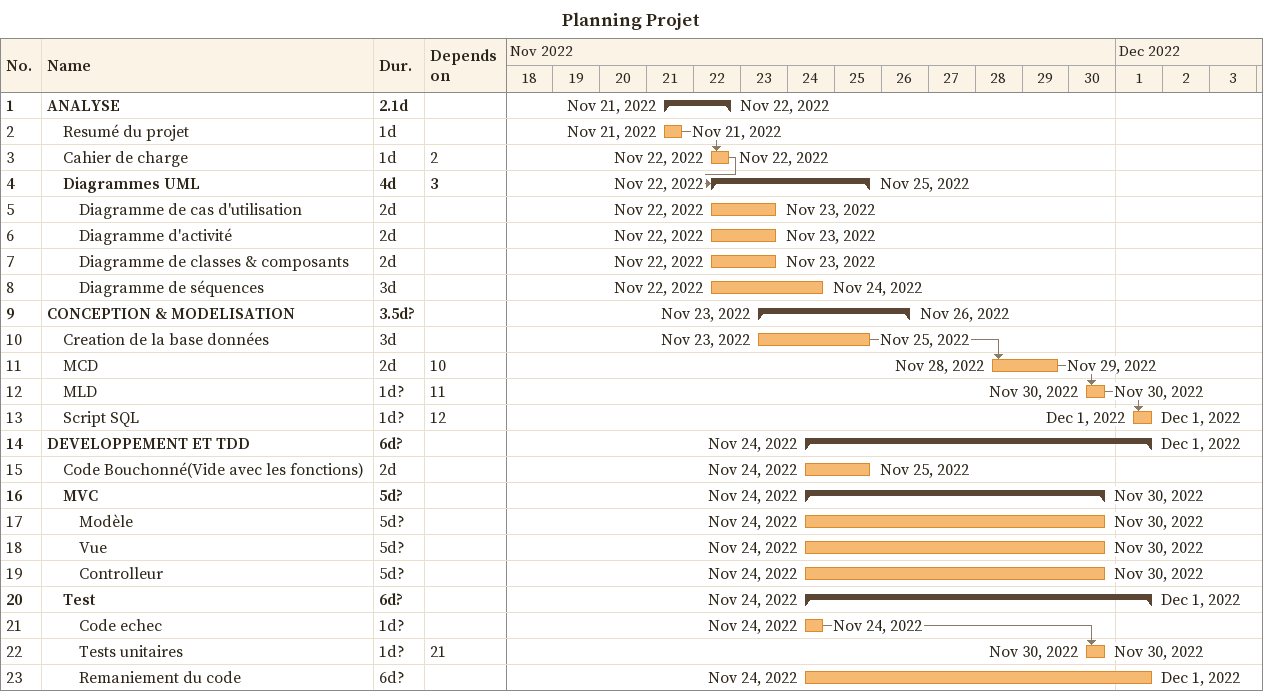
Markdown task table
Planning Projet

| ID | Level | Task | Duration | Start | Finish | Predecessors |
|---|---|---|---|---|---|---|
| 1 | 1 | **ANALYSE** | 2.1d | 2022-11-21 | 2022-11-22 |  |
| 2 | 2 | Resumé du projet | 1d | 2022-11-21 | 2022-11-21 |  |
| 3 | 2 | Cahier de charge | 1d | 2022-11-22 | 2022-11-22 | 2 |
| 4 | 2 | **Diagrammes UML** | 4d | 2022-11-22 | 2022-11-25 | 3 |
| 5 | 3 | Diagramme de cas d'utilisation | 2d | 2022-11-22 | 2022-11-23 |  |
| 6 | 3 | Diagramme d'activité | 2d | 2022-11-22 | 2022-11-23 |  |
| 7 | 3 | Diagramme de classes & composants | 2d | 2022-11-22 | 2022-11-23 |  |
| 8 | 3 | Diagramme de séquences | 3d | 2022-11-22 | 2022-11-24 |  |
| 9 | 1 | **CONCEPTION & MODELISATION** | 3.5d? | 2022-11-23 | 2022-11-26 |  |
| 10 | 2 | Creation de la base données | 3d | 2022-11-23 | 2022-11-25 |  |
| 11 | 2 | MCD | 2d | 2022-11-28 | 2022-11-29 | 10 |
| 12 | 2 | MLD | 1d? | 2022-11-30 | 2022-11-30 | 11 |
| 13 | 2 | Script SQL | 1d? | 2022-12-01 | 2022-12-01 | 12 |
| 14 | 1 | **DEVELOPPEMENT ET TDD** | 6d? | 2022-11-24 | 2022-12-01 |  |
| 15 | 2 | Code Bouchonné(Vide avec les fonctions) | 2d | 2022-11-24 | 2022-11-25 |  |
| 16 | 2 | **MVC** | 5d? | 2022-11-24 | 2022-11-30 |  |
| 17 | 3 | Modèle | 5d? | 2022-11-24 | 2022-11-30 |  |
| 18 | 3 | Vue | 5d? | 2022-11-24 | 2022-11-30 |  |
| 19 | 3 | Controlleur | 5d? | 2022-11-24 | 2022-11-30 |  |
| 20 | 2 | **Test** | 6d? | 2022-11-24 | 2022-12-01 |  |
| 21 | 3 | Code echec | 1d? | 2022-11-24 | 2022-11-24 |  |
| 22 | 3 | Tests unitaires | 1d? | 2022-11-30 | 2022-11-30 | 21 |
| 23 | 3 | Remaniement du code | 6d? | 2022-11-24 | 2022-12-01 |  |
